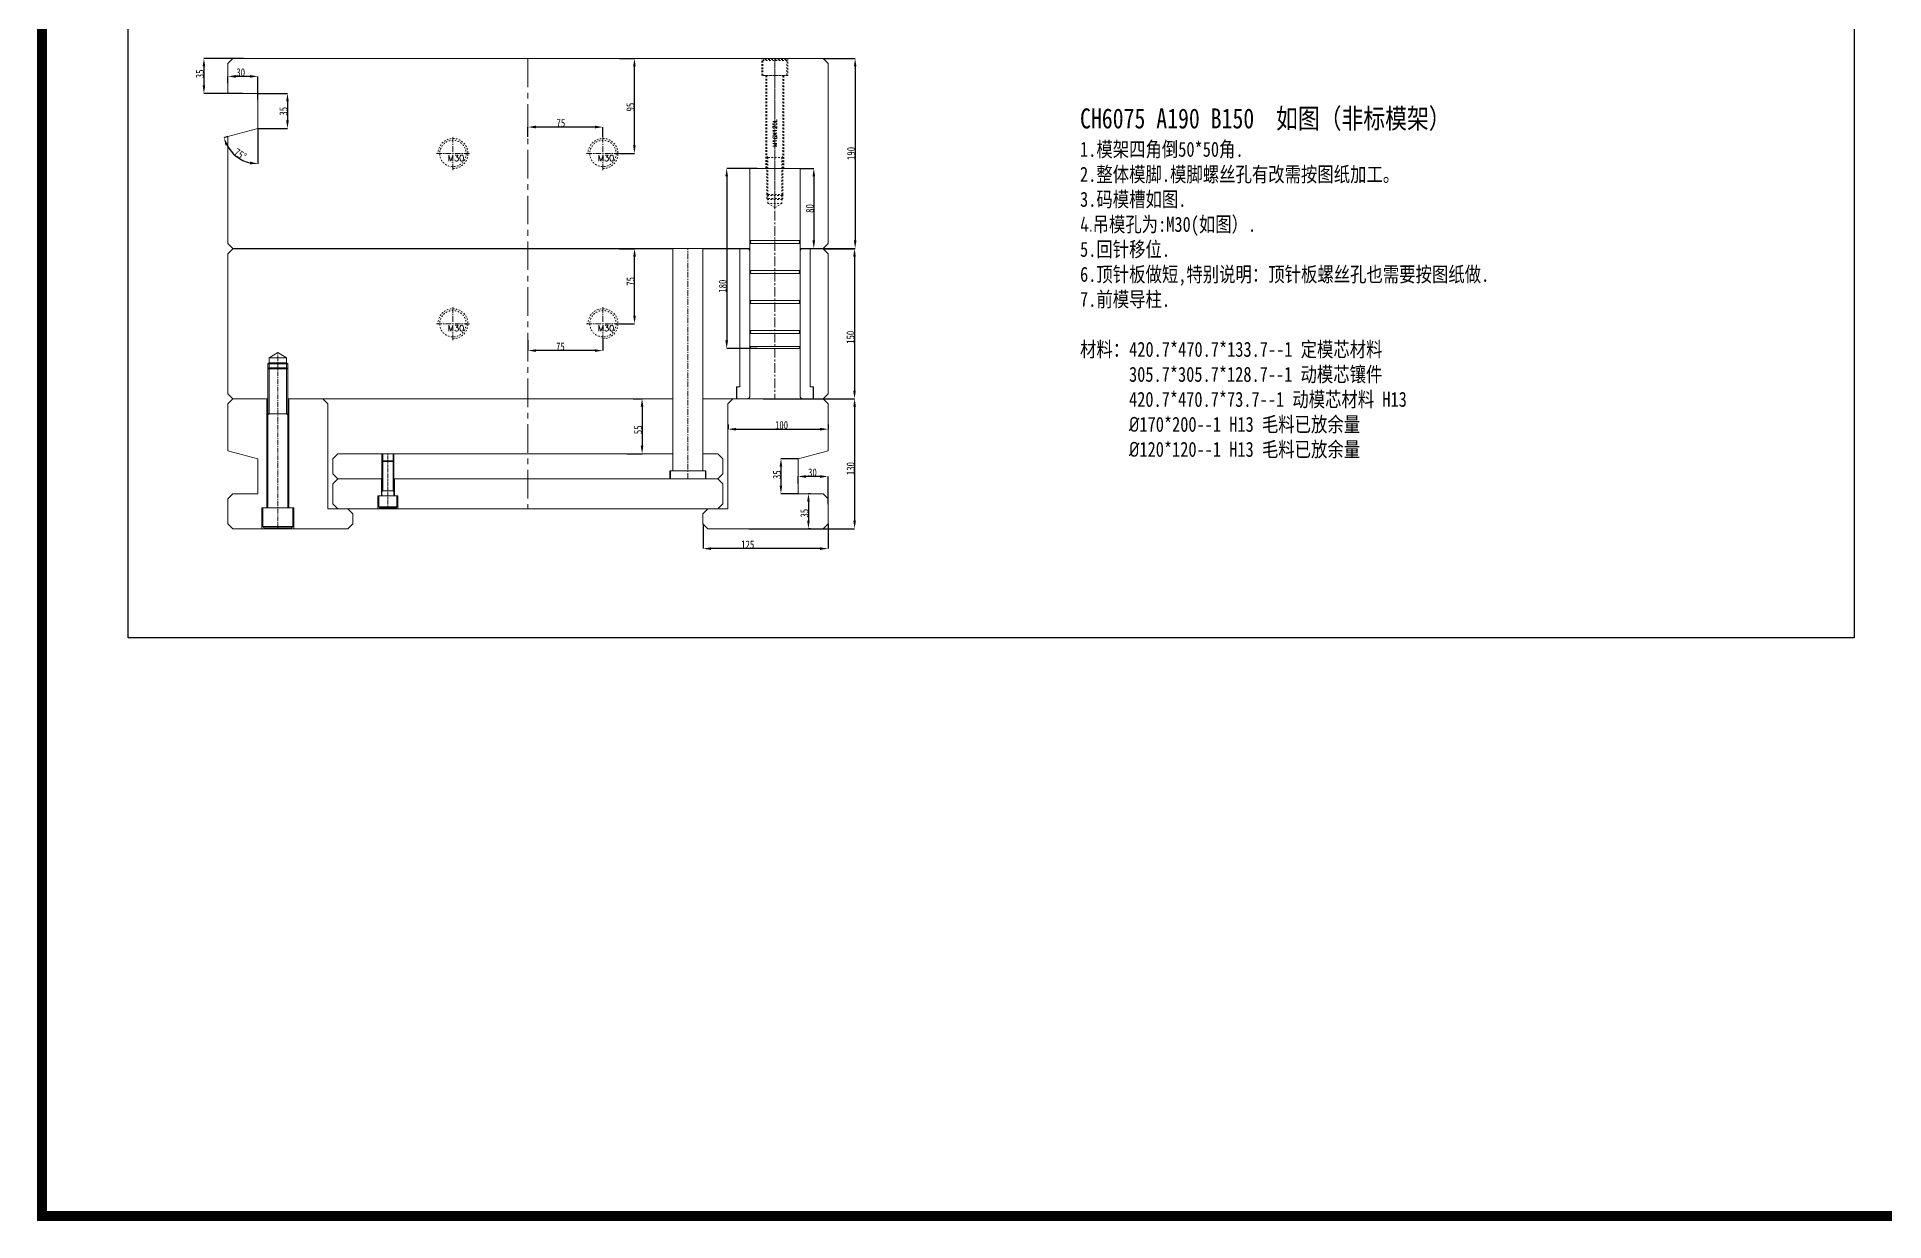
# Model space of a CAD drawing. Header units: millimetres. Extents: x 723 to 11228, y -2384 to 1578.
# Drawn here: x 723 to 2570, y -2384 to -1200 of the extents above; entities that cross this region are included whole.
import ezdxf
from ezdxf.enums import TextEntityAlignment as Align

# ---------------------------------------------------------------- set-up
doc = ezdxf.new("R2010")
doc.units = ezdxf.units.MM
doc.header["$LTSCALE"] = 16.335
doc.header["$PDMODE"] = 3
doc.header["$PDSIZE"] = 0.3125
doc.linetypes.add('CENTER', pattern=[0.6, 0.375, -0.075, 0.075, -0.075])
doc.linetypes.add('HIDDEN', pattern=[0.2, 0.1, -0.1])
doc.layers.get('0').update_dxf_attribs({"linetype": 'CONTINUOUS'})
doc.layers.get('Defpoints').update_dxf_attribs({"linetype": 'CONTINUOUS'})
doc.layers.add('moldbase', color=7, linetype='CONTINUOUS', lineweight=20)
doc.layers.add('screw', color=33, linetype='CONTINUOUS', lineweight=13)
doc.styles.get("Standard").update_dxf_attribs({"font": 'txt', "width": 0.8})
doc.styles.add('TXT', font='txt.shx', dxfattribs={"bigfont": 'gbcbig.shx'})
doc.dimstyles.new('ISO-25', dxfattribs={"dimtxt": 8, "dimasz": 8, "dimexe": 0, "dimexo": 0, "dimgap": 0, "dimtad": 1, "dimtxsty": 'Standard', "dimcen": 0, "dimclrd": 4, "dimclre": 4, "dimclrt": 6, "dimadec": 0, "dimazin": 0, "dimtfac": 1, "dimtofl": 0, "dimtmove": 0, "dimatfit": 3, "dimfxl": 0, "dimarcsym": 0})

# ---------------------------------------------------------------- blocks, each defined once
blk = doc.blocks.new('*D113')
at = {"color": 4, "lineweight": -2}
for p, q in [((1318.8, -1561.9), (1327.9, -1561.9)), ((1327.9, -1569.9), (1327.9, -1608.9)), ((1312.8, -1616.9), (1327.9, -1616.9))]:
    blk.add_line(p, q, dxfattribs=at)
at = {"color": 4}
for points in [[(1326.5, -1569.9), (1329.2, -1569.9), (1327.9, -1561.9)], [(1326.5, -1608.9), (1329.2, -1608.9), (1327.9, -1616.9)]]:
    blk.add_solid(points, dxfattribs=at)
at = {"layer": 'Defpoints', "color": 0}
for p in [(1318.8, -1561.9), (1312.8, -1616.9), (1327.9, -1616.9)]:
    blk.add_point(p, dxfattribs=at)
at = {"color": 6, "insert": (1323.9, -1593), "char_height": 8, "attachment_point": 5, "rotation": 90}
blk.add_mtext('55', dxfattribs=at)
blk = doc.blocks.new('*D114')
at = {"color": 4, "lineweight": -2}
for p, q in [((1448.8, -1561.9), (1540.4, -1561.9)), ((1540.4, -1569.9), (1540.4, -1683.9)), ((1434.6, -1691.9), (1540.4, -1691.9))]:
    blk.add_line(p, q, dxfattribs=at)
at = {"color": 4}
for points in [[(1539, -1569.9), (1541.7, -1569.9), (1540.4, -1561.9)], [(1539, -1683.9), (1541.7, -1683.9), (1540.4, -1691.9)]]:
    blk.add_solid(points, dxfattribs=at)
at = {"layer": 'Defpoints', "color": 0}
for p in [(1448.8, -1561.9), (1434.6, -1691.9), (1540.4, -1691.9)]:
    blk.add_point(p, dxfattribs=at)
at = {"color": 6, "insert": (1536.4, -1631.8), "char_height": 8, "attachment_point": 5, "rotation": 90}
blk.add_mtext('130', dxfattribs=at)
blk = doc.blocks.new('screw_m30_g')
at = {"layer": 'screw', "color": 1, "linetype": 'CENTER', "ltscale": 0.932966}
for p, q in [((-16.5, 0), (16.5, 0)), ((0, -16.5), (0, 16.5))]:
    blk.add_line(p, q, dxfattribs=at)
at = {"layer": 'screw', "color": 33, "linetype": 'HIDDEN', "ltscale": 0.932966}
blk.add_circle((0, 0), 13.2, dxfattribs=at)
at = {"layer": 'screw', "color": 92, "linetype": 'HIDDEN', "ltscale": 0.932966}
blk.add_arc((0, 0), 15, 270, 180, dxfattribs=at)
at = {"layer": 'screw', "color": 6, "style": 'TXT'}
blk.add_text('M30', height=6, dxfattribs=at).set_placement((-5.1, -7.5))
blk = doc.blocks.new('*D117')
at = {"color": 4, "lineweight": -2}
for p, q in [((1213.8, -1300.2), (1213.8, -1290.3)), ((1280.8, -1290.3), (1221.8, -1290.3)), ((1288.8, -1300.2), (1288.8, -1290.3))]:
    blk.add_line(p, q, dxfattribs=at)
at = {"color": 4}
for points in [[(1221.8, -1288.9), (1221.8, -1291.6), (1213.8, -1290.3)], [(1280.8, -1288.9), (1280.8, -1291.6), (1288.8, -1290.3)]]:
    blk.add_solid(points, dxfattribs=at)
at = {"layer": 'Defpoints', "color": 0}
for p in [(1213.8, -1290.3), (1213.8, -1300.2), (1288.8, -1300.2)]:
    blk.add_point(p, dxfattribs=at)
at = {"color": 6, "insert": (1246.7, -1286.3), "char_height": 8, "attachment_point": 5}
blk.add_mtext('75', dxfattribs=at)
blk = doc.blocks.new('*D118')
at = {"color": 4, "lineweight": -2}
for p, q in [((1305.3, -1221.7), (1320.2, -1221.7)), ((1320.2, -1308.7), (1320.2, -1229.7)), ((1305.3, -1316.7), (1320.2, -1316.7))]:
    blk.add_line(p, q, dxfattribs=at)
at = {"color": 4}
for points in [[(1318.9, -1229.7), (1321.5, -1229.7), (1320.2, -1221.7)], [(1318.9, -1308.7), (1321.5, -1308.7), (1320.2, -1316.7)]]:
    blk.add_solid(points, dxfattribs=at)
at = {"layer": 'Defpoints', "color": 0}
for p in [(1305.3, -1221.7), (1320.2, -1221.7), (1305.3, -1316.7)]:
    blk.add_point(p, dxfattribs=at)
at = {"color": 6, "insert": (1316.2, -1270.3), "char_height": 8, "attachment_point": 5, "rotation": 90}
blk.add_mtext('95', dxfattribs=at)
blk = doc.blocks.new('*D119')
at = {"color": 4, "lineweight": -2}
for p, q in [((1305.3, -1411.9), (1320.3, -1411.9)), ((1320.3, -1478.9), (1320.3, -1419.9)), ((1305.3, -1486.9), (1320.3, -1486.9))]:
    blk.add_line(p, q, dxfattribs=at)
at = {"color": 4}
for points in [[(1319, -1419.9), (1321.7, -1419.9), (1320.3, -1411.9)], [(1319, -1478.9), (1321.7, -1478.9), (1320.3, -1486.9)]]:
    blk.add_solid(points, dxfattribs=at)
at = {"layer": 'Defpoints', "color": 0}
for p in [(1305.3, -1411.9), (1320.3, -1411.9), (1305.3, -1486.9)]:
    blk.add_point(p, dxfattribs=at)
at = {"color": 6, "insert": (1316.3, -1444.6), "char_height": 8, "attachment_point": 5, "rotation": 90}
blk.add_mtext('75', dxfattribs=at)
blk = doc.blocks.new('*D120')
at = {"color": 4, "lineweight": -2}
for p, q in [((1213.8, -1503.4), (1213.8, -1513.8)), ((1280.8, -1513.8), (1221.8, -1513.8)), ((1288.8, -1503.4), (1288.8, -1513.8))]:
    blk.add_line(p, q, dxfattribs=at)
at = {"color": 4}
for points in [[(1221.8, -1512.5), (1221.8, -1515.1), (1213.8, -1513.8)], [(1280.8, -1512.5), (1280.8, -1515.1), (1288.8, -1513.8)]]:
    blk.add_solid(points, dxfattribs=at)
at = {"layer": 'Defpoints', "color": 0}
for p in [(1213.8, -1503.4), (1213.8, -1513.8), (1288.8, -1503.4)]:
    blk.add_point(p, dxfattribs=at)
at = {"color": 6, "insert": (1246.2, -1509.8), "char_height": 8, "attachment_point": 5}
blk.add_mtext('75', dxfattribs=at)
blk = doc.blocks.new('*D121')
at = {"color": 4, "lineweight": -2}
for p, q in [((1485.8, -1331.7), (1499.6, -1331.7)), ((1499.6, -1339.7), (1499.6, -1403.7)), ((1489.9, -1411.7), (1499.6, -1411.7))]:
    blk.add_line(p, q, dxfattribs=at)
at = {"color": 4}
for points in [[(1498.2, -1339.7), (1500.9, -1339.7), (1499.6, -1331.7)], [(1498.2, -1403.7), (1500.9, -1403.7), (1499.6, -1411.7)]]:
    blk.add_solid(points, dxfattribs=at)
at = {"layer": 'Defpoints', "color": 0}
for p in [(1485.8, -1331.7), (1489.9, -1411.7), (1499.6, -1411.7)]:
    blk.add_point(p, dxfattribs=at)
at = {"color": 6, "insert": (1495.6, -1371.7), "char_height": 8, "attachment_point": 5, "rotation": 90}
blk.add_mtext('80', dxfattribs=at)
blk = doc.blocks.new('*D122')
at = {"color": 4, "lineweight": -2}
for p, q in [((1443, -1331.7), (1412.5, -1331.7)), ((1412.5, -1339.7), (1412.5, -1503.7)), ((1443, -1511.7), (1412.5, -1511.7))]:
    blk.add_line(p, q, dxfattribs=at)
at = {"color": 4}
for points in [[(1411.1, -1339.7), (1413.8, -1339.7), (1412.5, -1331.7)], [(1411.1, -1503.7), (1413.8, -1503.7), (1412.5, -1511.7)]]:
    blk.add_solid(points, dxfattribs=at)
at = {"layer": 'Defpoints', "color": 0}
for p in [(1443, -1331.7), (1412.5, -1511.7), (1443, -1511.7)]:
    blk.add_point(p, dxfattribs=at)
at = {"color": 6, "insert": (1408.5, -1449.4), "char_height": 8, "attachment_point": 5, "rotation": 90}
blk.add_mtext('180', dxfattribs=at)
blk = doc.blocks.new('*D123')
at = {"color": 4, "lineweight": -2}
for p, q in [((1508.8, -1221.7), (1540.9, -1221.7)), ((1540.9, -1229.7), (1540.9, -1403.7)), ((1508.8, -1411.7), (1540.9, -1411.7))]:
    blk.add_line(p, q, dxfattribs=at)
at = {"color": 4}
for points in [[(1539.6, -1229.7), (1542.2, -1229.7), (1540.9, -1221.7)], [(1539.6, -1403.7), (1542.2, -1403.7), (1540.9, -1411.7)]]:
    blk.add_solid(points, dxfattribs=at)
at = {"layer": 'Defpoints', "color": 0}
for p in [(1508.8, -1221.7), (1508.8, -1411.7), (1540.9, -1411.7)]:
    blk.add_point(p, dxfattribs=at)
at = {"color": 6, "insert": (1536.9, -1316.7), "char_height": 8, "attachment_point": 5, "rotation": 90}
blk.add_mtext('190', dxfattribs=at)
blk = doc.blocks.new('*D124')
at = {"color": 4, "lineweight": -2}
for p, q in [((1508.8, -1411.9), (1540.3, -1411.9)), ((1540.3, -1419.9), (1540.3, -1553.9)), ((1508.8, -1561.9), (1540.3, -1561.9))]:
    blk.add_line(p, q, dxfattribs=at)
at = {"color": 4}
for points in [[(1538.9, -1419.9), (1541.6, -1419.9), (1540.3, -1411.9)], [(1538.9, -1553.9), (1541.6, -1553.9), (1540.3, -1561.9)]]:
    blk.add_solid(points, dxfattribs=at)
at = {"layer": 'Defpoints', "color": 0}
for p in [(1508.8, -1411.9), (1508.8, -1561.9), (1540.3, -1561.9)]:
    blk.add_point(p, dxfattribs=at)
at = {"color": 6, "insert": (1536.3, -1500.5), "char_height": 8, "attachment_point": 5, "rotation": 90}
blk.add_mtext('150', dxfattribs=at)
blk = doc.blocks.new('*D125')
at = {"color": 4, "lineweight": -2}
for p, q in [((1388.8, -1686.9), (1388.8, -1711.8)), ((1513.8, -1686.9), (1513.8, -1711.8)), ((1505.8, -1711.8), (1396.8, -1711.8))]:
    blk.add_line(p, q, dxfattribs=at)
at = {"color": 4}
for points in [[(1396.8, -1710.5), (1396.8, -1713.2), (1388.8, -1711.8)], [(1505.8, -1710.5), (1505.8, -1713.2), (1513.8, -1711.8)]]:
    blk.add_solid(points, dxfattribs=at)
at = {"layer": 'Defpoints', "color": 0}
for p in [(1388.8, -1686.9), (1513.8, -1686.9), (1388.8, -1711.8)]:
    blk.add_point(p, dxfattribs=at)
at = {"color": 6, "insert": (1433.5, -1707.8), "char_height": 8, "attachment_point": 5}
blk.add_mtext('125', dxfattribs=at)
blk = doc.blocks.new('*D126')
at = {"color": 4, "lineweight": -2}
for p, q in [((1496.3, -1656.9), (1494.2, -1656.9)), ((1494.2, -1664.9), (1494.2, -1683.9)), ((1496.3, -1691.9), (1494.2, -1691.9))]:
    blk.add_line(p, q, dxfattribs=at)
at = {"color": 4}
for points in [[(1492.9, -1664.9), (1495.5, -1664.9), (1494.2, -1656.9)], [(1492.9, -1683.9), (1495.5, -1683.9), (1494.2, -1691.9)]]:
    blk.add_solid(points, dxfattribs=at)
at = {"layer": 'Defpoints', "color": 0}
for p in [(1496.3, -1656.9), (1494.2, -1691.9), (1496.3, -1691.9)]:
    blk.add_point(p, dxfattribs=at)
at = {"color": 6, "insert": (1490.2, -1676.4), "char_height": 8, "attachment_point": 5, "rotation": 90}
blk.add_mtext('35', dxfattribs=at)
blk = doc.blocks.new('*D127')
at = {"color": 4, "lineweight": -2}
for p, q in [((1413.8, -1587.7), (1413.8, -1592.4)), ((1513.8, -1587.7), (1513.8, -1592.4)), ((1421.8, -1592.4), (1505.8, -1592.4))]:
    blk.add_line(p, q, dxfattribs=at)
at = {"color": 4}
for points in [[(1421.8, -1591.1), (1421.8, -1593.8), (1413.8, -1592.4)], [(1505.8, -1591.1), (1505.8, -1593.8), (1513.8, -1592.4)]]:
    blk.add_solid(points, dxfattribs=at)
at = {"layer": 'Defpoints', "color": 0}
for p in [(1413.8, -1587.7), (1513.8, -1587.7), (1513.8, -1592.4)]:
    blk.add_point(p, dxfattribs=at)
at = {"color": 6, "insert": (1467.3, -1588.4), "char_height": 8, "attachment_point": 5}
blk.add_mtext('100', dxfattribs=at)
blk = doc.blocks.new('*D155')
at = {"color": 4, "lineweight": -2}
for p, q in [((929.5, -1221.7), (889.8, -1221.7)), ((889.8, -1229.7), (889.8, -1248.7)), ((928.8, -1256.7), (889.8, -1256.7))]:
    blk.add_line(p, q, dxfattribs=at)
at = {"color": 4}
for points in [[(888.5, -1229.7), (891.1, -1229.7), (889.8, -1221.7)], [(888.5, -1248.7), (891.1, -1248.7), (889.8, -1256.7)]]:
    blk.add_solid(points, dxfattribs=at)
at = {"layer": 'Defpoints', "color": 0}
for p in [(929.5, -1221.7), (889.8, -1256.7), (928.8, -1256.7)]:
    blk.add_point(p, dxfattribs=at)
at = {"color": 6, "insert": (885.8, -1237.1), "char_height": 8, "attachment_point": 5, "rotation": 90}
blk.add_mtext('35', dxfattribs=at)
blk = doc.blocks.new('*D156')
at = {"color": 4, "lineweight": -2}
for p, q in [((943.8, -1256.7), (973.3, -1256.7)), ((973.3, -1264.7), (973.3, -1283.7)), ((943.8, -1291.7), (973.3, -1291.7))]:
    blk.add_line(p, q, dxfattribs=at)
at = {"color": 4}
for points in [[(972, -1264.7), (974.7, -1264.7), (973.3, -1256.7)], [(972, -1283.7), (974.7, -1283.7), (973.3, -1291.7)]]:
    blk.add_solid(points, dxfattribs=at)
at = {"layer": 'Defpoints', "color": 0}
for p in [(943.8, -1256.7), (943.8, -1291.7), (973.3, -1291.7)]:
    blk.add_point(p, dxfattribs=at)
at = {"color": 6, "insert": (969.3, -1274.5), "char_height": 8, "attachment_point": 5, "rotation": 90}
blk.add_mtext('35', dxfattribs=at)
blk = doc.blocks.new('*D157')
at = {"color": 4, "lineweight": -2}
for p, q in [((943.8, -1291.7), (943.8, -1327)), ((913.8, -1299.8), (909.7, -1300.9))]:
    blk.add_line(p, q, dxfattribs=at)
blk.add_arc((943.8, -1291.7), 35.3, 208.0132, 256.9868, dxfattribs=at)
at = {"color": 4}
for points in [[(911.4, -1308.8), (913.8, -1307.8), (909.7, -1300.9)], [(936, -1324.8), (935.7, -1327.5), (943.8, -1327)]]:
    blk.add_solid(points, dxfattribs=at)
at = {"layer": 'Defpoints', "color": 0}
for p in [(943.8, -1256.7), (943.8, -1291.7), (943.8, -1291.7), (913.8, -1299.8), (916.7, -1314.4)]:
    blk.add_point(p, dxfattribs=at)
at = {"color": 6, "insert": (926.1, -1317.6), "char_height": 8, "attachment_point": 5, "rotation": 325.7392}
blk.add_mtext('75°', dxfattribs=at)
blk = doc.blocks.new('*D158')
at = {"color": 4, "lineweight": -2}
for p, q in [((913.8, -1246.5), (913.8, -1239.6)), ((935.8, -1239.6), (921.8, -1239.6)), ((943.8, -1262.7), (943.8, -1239.6))]:
    blk.add_line(p, q, dxfattribs=at)
at = {"color": 4}
for points in [[(921.8, -1238.3), (921.8, -1241), (913.8, -1239.6)], [(935.8, -1238.3), (935.8, -1241), (943.8, -1239.6)]]:
    blk.add_solid(points, dxfattribs=at)
at = {"layer": 'Defpoints', "color": 0}
for p in [(913.8, -1239.6), (913.8, -1246.5), (943.8, -1262.7)]:
    blk.add_point(p, dxfattribs=at)
at = {"color": 6, "insert": (926.6, -1235.6), "char_height": 8, "attachment_point": 5}
blk.add_mtext('30', dxfattribs=at)
blk = doc.blocks.new('*D159')
at = {"color": 4, "lineweight": -2}
for p, q in [((1483.8, -1621.9), (1466.7, -1621.9)), ((1466.7, -1629.9), (1466.7, -1648.9)), ((1483.8, -1656.9), (1466.7, -1656.9))]:
    blk.add_line(p, q, dxfattribs=at)
at = {"color": 4}
for points in [[(1465.4, -1629.9), (1468, -1629.9), (1466.7, -1621.9)], [(1465.4, -1648.9), (1468, -1648.9), (1466.7, -1656.9)]]:
    blk.add_solid(points, dxfattribs=at)
at = {"layer": 'Defpoints', "color": 0}
for p in [(1483.8, -1621.9), (1466.7, -1656.9), (1483.8, -1656.9)]:
    blk.add_point(p, dxfattribs=at)
at = {"color": 6, "insert": (1462.7, -1637.9), "char_height": 8, "attachment_point": 5, "rotation": 90}
blk.add_mtext('35', dxfattribs=at)
blk = doc.blocks.new('*D160')
at = {"color": 4, "lineweight": -2}
for p, q in [((1483.8, -1646.7), (1483.8, -1639.7)), ((1505.8, -1639.7), (1491.8, -1639.7)), ((1513.8, -1667.5), (1513.8, -1639.7))]:
    blk.add_line(p, q, dxfattribs=at)
at = {"color": 4}
for points in [[(1491.8, -1638.4), (1491.8, -1641.1), (1483.8, -1639.7)], [(1505.8, -1638.4), (1505.8, -1641.1), (1513.8, -1639.7)]]:
    blk.add_solid(points, dxfattribs=at)
at = {"layer": 'Defpoints', "color": 0}
for p in [(1483.8, -1639.7), (1483.8, -1646.7), (1513.8, -1667.5)]:
    blk.add_point(p, dxfattribs=at)
at = {"color": 6, "insert": (1498.2, -1635.7), "char_height": 8, "attachment_point": 5}
blk.add_mtext('30', dxfattribs=at)

msp = doc.modelspace()

# ---------------------------------------------------------------- linework, layer by layer
at = {"color": 4, "const_width": 10}
msp.add_lwpolyline([(727.857, 1573.392), (11222.503, 1573.392), (11222.503, -2379.292), (727.857, -2379.292)], close=True, dxfattribs=at)
msp.add_lwpolyline([(814.144, -265.677), (2539.8, -265.677), (2539.8, -1801.098), (814.144, -1801.098)], close=True)
at = {"layer": 'moldbase'}
for p, q in [((918.765, -1221.744), (913.765, -1226.744)), ((913.765, -1226.744), (913.765, -1256.744)), ((1508.765, -1221.744), (918.765, -1221.744)), ((1508.765, -1221.744), (1513.765, -1226.744)), ((1513.765, -1226.744), (1513.765, -1406.744)), ((913.765, -1256.744), (943.765, -1256.744)), ((943.765, -1256.744), (943.765, -1291.744)), ((943.765, -1291.744), (913.765, -1299.783)), ((913.765, -1299.783), (913.765, -1406.744)), ((1435.765, -1554.944), (1435.765, -1331.744)), ((1485.765, -1331.744), (1435.765, -1331.744)), ((1485.765, -1331.744), (1485.765, -1554.944)), ((913.765, -1406.744), (918.765, -1411.744)), ((918.765, -1411.944), (913.765, -1416.944)), ((913.765, -1416.944), (913.765, -1556.944)), ((1435.765, -1411.744), (918.765, -1411.744)), ((1358.765, -1411.944), (918.765, -1411.944)), ((1358.765, -1633.944), (1358.765, -1411.744)), ((1388.765, -1633.944), (1388.765, -1411.744)), ((1435.765, -1411.944), (1388.765, -1411.944)), ((1425.765, -1411.944), (1425.765, -1549.944)), ((1485.765, -1403.744), (1435.765, -1403.744)), ((1485.765, -1406.744), (1435.765, -1406.744)), ((1508.765, -1411.744), (1485.765, -1411.744)), ((1508.765, -1411.944), (1485.765, -1411.944)), ((1495.765, -1411.944), (1495.765, -1549.944)), ((1513.765, -1406.744), (1508.765, -1411.744)), ((1508.765, -1411.944), (1513.765, -1416.944)), ((1513.765, -1416.944), (1513.765, -1556.944)), ((1435.765, -1558.944), (1435.765, -1424.944)), ((1485.765, -1433.744), (1435.765, -1433.744)), ((1485.765, -1436.744), (1435.765, -1436.744)), ((1485.765, -1558.944), (1485.765, -1424.944)), ((1485.765, -1463.744), (1435.765, -1463.744)), ((1485.765, -1466.744), (1435.765, -1466.744)), ((1485.765, -1493.744), (1435.765, -1493.744)), ((1485.765, -1496.744), (1435.765, -1496.744)), ((1485.765, -1509.744), (1435.765, -1509.744)), ((1483.765, -1511.744), (1437.765, -1511.744)), ((953.765, -1532.194), (955.015, -1530.944)), ((953.765, -1670.944), (953.765, -1532.194)), ((955.015, -1520.944), (963.765, -1515.893)), ((955.015, -1530.944), (955.015, -1520.944)), ((955.015, -1520.944), (972.515, -1520.944)), ((955.015, -1530.944), (972.515, -1530.944)), ((963.765, -1515.893), (972.515, -1520.944)), ((972.515, -1520.944), (972.515, -1530.944)), ((972.515, -1530.944), (973.765, -1532.194)), ((973.765, -1670.944), (973.765, -1532.194)), ((1425.765, -1549.944), (1422.265, -1549.944)), ((1422.265, -1549.944), (1422.265, -1561.944)), ((1422.765, -1549.944), (1422.765, -1561.944)), ((1495.765, -1549.944), (1499.265, -1549.944)), ((1498.765, -1549.944), (1498.765, -1561.944)), ((1499.265, -1549.944), (1499.265, -1561.944)), ((913.765, -1556.944), (918.765, -1561.944)), ((918.765, -1561.944), (913.765, -1566.944)), ((913.765, -1566.944), (913.765, -1613.906)), ((953.765, -1561.944), (918.765, -1561.944)), ((952.765, -1561.944), (952.765, -1670.944)), ((1358.765, -1561.944), (973.765, -1561.944)), ((974.765, -1670.944), (974.765, -1561.944)), ((1008.765, -1561.944), (1013.765, -1566.944)), ((1013.765, -1566.944), (1013.765, -1671.944)), ((1508.765, -1561.944), (1388.765, -1561.944)), ((1418.765, -1561.944), (1413.765, -1566.944)), ((1413.765, -1566.944), (1413.765, -1671.944)), ((1513.765, -1556.944), (1508.765, -1561.944)), ((1508.765, -1561.944), (1513.765, -1566.944)), ((1513.765, -1566.944), (1513.765, -1613.906)), ((953.765, -1576.944), (973.765, -1576.944)), ((913.765, -1613.906), (943.765, -1621.944)), ((943.765, -1621.944), (943.765, -1656.944)), ((1023.765, -1616.944), (1018.765, -1621.944)), ((1018.765, -1621.944), (1018.765, -1636.944)), ((1358.765, -1616.944), (1023.765, -1616.944)), ((1067.765, -1624.694), (1068.515, -1623.944)), ((1067.765, -1658.944), (1067.765, -1624.694)), ((1068.515, -1623.944), (1068.515, -1616.944)), ((1068.515, -1623.944), (1079.015, -1623.944)), ((1079.015, -1623.944), (1079.015, -1616.944)), ((1079.015, -1623.944), (1079.765, -1624.694)), ((1079.765, -1658.944), (1079.765, -1624.694)), ((1403.765, -1616.944), (1388.765, -1616.944)), ((1403.765, -1616.944), (1408.765, -1621.944)), ((1408.765, -1621.944), (1408.765, -1636.944)), ((1513.765, -1613.906), (1483.765, -1621.944)), ((1483.765, -1621.944), (1483.765, -1656.944)), ((1018.765, -1636.944), (1023.765, -1641.944)), ((1023.765, -1641.944), (1018.765, -1646.944)), ((1067.765, -1641.944), (1023.765, -1641.944)), ((1067.265, -1641.944), (1067.265, -1658.944)), ((1403.765, -1641.944), (1079.015, -1641.944)), ((1080.265, -1658.944), (1080.265, -1641.944)), ((1355.765, -1641.944), (1355.765, -1633.944)), ((1355.765, -1633.944), (1391.765, -1633.944)), ((1356.265, -1641.944), (1356.265, -1633.944)), ((1391.265, -1633.944), (1391.265, -1641.944)), ((1391.765, -1633.944), (1391.765, -1641.944)), ((1408.765, -1636.944), (1403.765, -1641.944)), ((1403.765, -1641.944), (1408.765, -1646.944)), ((918.765, -1656.944), (913.765, -1661.944)), ((913.765, -1661.944), (913.765, -1686.944)), ((943.765, -1656.944), (918.765, -1656.944)), ((1018.765, -1646.944), (1018.765, -1666.944)), ((1063.765, -1671.944), (1063.765, -1658.944)), ((1063.765, -1658.944), (1083.765, -1658.944)), ((1064.765, -1670.194), (1064.765, -1658.944)), ((1064.765, -1658.944), (1082.765, -1658.944)), ((1067.765, -1653.944), (1079.765, -1653.944)), ((1082.765, -1658.944), (1082.765, -1670.194)), ((1083.765, -1658.944), (1083.765, -1671.944)), ((1408.765, -1646.944), (1408.765, -1666.944)), ((1508.765, -1656.944), (1483.765, -1656.944)), ((1508.765, -1656.944), (1513.765, -1661.944)), ((1513.765, -1661.944), (1513.765, -1686.944)), ((947.765, -1691.944), (947.765, -1670.944)), ((947.765, -1670.944), (979.765, -1670.944)), ((948.765, -1689.694), (948.765, -1670.944)), ((948.765, -1670.944), (978.765, -1670.944)), ((978.765, -1670.944), (978.765, -1689.694)), ((979.765, -1670.944), (979.765, -1691.944)), ((1413.765, -1671.944), (1013.765, -1671.944)), ((1018.765, -1666.944), (1023.765, -1671.944)), ((1033.765, -1671.944), (1038.765, -1676.944)), ((1038.765, -1676.944), (1038.765, -1686.944)), ((1065.515, -1670.944), (1064.765, -1670.194)), ((1064.765, -1670.194), (1082.765, -1670.194)), ((1065.515, -1670.944), (1082.015, -1670.944)), ((1082.765, -1670.194), (1082.015, -1670.944)), ((1393.765, -1671.944), (1388.765, -1676.944)), ((1388.765, -1676.944), (1388.765, -1686.944)), ((1408.765, -1666.944), (1403.765, -1671.944)), ((913.765, -1686.944), (918.765, -1691.944)), ((1033.765, -1691.944), (918.765, -1691.944)), ((950.015, -1690.944), (948.765, -1689.694)), ((948.765, -1689.694), (978.765, -1689.694)), ((950.015, -1690.944), (977.515, -1690.944)), ((978.765, -1689.694), (977.515, -1690.944)), ((1038.765, -1686.944), (1033.765, -1691.944)), ((1388.765, -1686.944), (1393.765, -1691.944)), ((1508.765, -1691.944), (1393.765, -1691.944)), ((1513.765, -1686.944), (1508.765, -1691.944))]:
    msp.add_line(p, q, dxfattribs=at)
at = {"layer": 'moldbase', "color": 1, "linetype": 'CENTER', "ltscale": 4.66483}
msp.add_line((1213.765, -1221.744), (1213.765, -1671.944), dxfattribs=at)
at = {"layer": 'moldbase', "color": 1, "linetype": 'CENTER', "ltscale": 1.554943}
msp.add_line((1460.765, -1221.744), (1460.765, -1561.944), dxfattribs=at)
at = {"layer": 'moldbase', "color": 1, "linetype": 'CENTER', "ltscale": 0.932966}
msp.add_line((1373.765, -1641.944), (1373.765, -1411.744), dxfattribs=at)
at = {"layer": 'moldbase', "color": 92}
for p, q in [((953.765, -1527.194), (955.015, -1525.944)), ((953.765, -1532.194), (953.765, -1527.194)), ((953.765, -1527.194), (973.765, -1527.194)), ((953.765, -1532.194), (973.765, -1532.194)), ((955.015, -1525.944), (972.515, -1525.944)), ((955.015, -1576.944), (955.015, -1530.944)), ((972.515, -1525.944), (973.765, -1527.194)), ((972.515, -1576.944), (972.515, -1530.944)), ((973.765, -1527.194), (973.765, -1532.194)), ((953.765, -1578.194), (955.015, -1576.944)), ((972.515, -1576.944), (973.765, -1578.194)), ((1067.765, -1624.694), (1067.765, -1616.944)), ((1067.765, -1624.694), (1079.765, -1624.694)), ((1068.515, -1653.944), (1068.515, -1623.944)), ((1079.015, -1653.944), (1079.015, -1623.944)), ((1079.765, -1624.694), (1079.765, -1616.944)), ((1067.765, -1654.694), (1068.515, -1653.944)), ((1079.015, -1653.944), (1079.765, -1654.694))]:
    msp.add_line(p, q, dxfattribs=at)
at = {"layer": 'moldbase', "color": 1, "linetype": 'CENTER', "ltscale": 0.777472}
msp.add_line((963.765, -1691.944), (963.765, -1515.893), dxfattribs=at)
at = {"layer": 'moldbase', "color": 1, "linetype": 'CENTER', "ltscale": 0.466483}
msp.add_line((1073.765, -1671.944), (1073.765, -1616.944), dxfattribs=at)
at = {"layer": 'moldbase'}
for centre, radius, start, end in [((1432.765, -1414.944), 3, 0, 90), ((1434.442, -1405.244), 2, 311.409608, 48.590469), ((1487.088, -1405.244), 2, 131.4098, 228.590317), ((1488.765, -1414.944), 3, 90, 180), ((1434.442, -1435.244), 2, 311.409608, 48.590469), ((1487.088, -1435.244), 2, 131.4098, 228.590317), ((1434.442, -1465.244), 2, 311.409608, 48.590469), ((1487.088, -1465.244), 2, 131.4098, 228.590317), ((1434.442, -1495.244), 2, 311.409608, 48.590469), ((1487.088, -1495.244), 2, 131.4098, 228.590317), ((1437.765, -1509.744), 2, 180, 270), ((1483.765, -1509.744), 2, 270, 0), ((1432.765, -1558.944), 3, 270, 0), ((1488.765, -1558.944), 3, 180, 270)]:
    msp.add_arc(centre, radius, start, end, dxfattribs=at)
at = {"layer": 'screw', "color": 8, "linetype": 'HIDDEN', "ltscale": 0.995164}
for p, q in [((1447.765, -1238.744), (1447.765, -1221.744)), ((1448.765, -1223.744), (1449.765, -1222.744)), ((1448.765, -1238.744), (1448.765, -1223.744)), ((1472.765, -1223.744), (1448.765, -1223.744)), ((1471.765, -1222.744), (1449.765, -1222.744)), ((1471.765, -1222.744), (1472.765, -1223.744)), ((1472.765, -1223.744), (1472.765, -1238.744)), ((1473.765, -1221.744), (1473.765, -1238.744)), ((1473.765, -1238.744), (1447.765, -1238.744)), ((1472.765, -1238.744), (1448.765, -1238.744)), ((1451.765, -1238.744), (1451.765, -1331.744)), ((1452.765, -1238.744), (1452.765, -1357.744)), ((1468.765, -1238.744), (1468.765, -1357.744)), ((1469.765, -1331.744), (1469.765, -1238.744)), ((1468.765, -1320.744), (1452.765, -1320.744)), ((1453.765, -1358.744), (1452.765, -1357.744)), ((1467.765, -1358.744), (1453.765, -1358.744)), ((1453.765, -1366.744), (1453.765, -1358.744)), ((1468.765, -1357.744), (1467.765, -1358.744)), ((1467.765, -1358.744), (1467.765, -1366.744)), ((1460.765, -1370.786), (1453.765, -1366.744)), ((1467.765, -1366.744), (1453.765, -1366.744)), ((1467.765, -1366.744), (1460.765, -1370.786))]:
    msp.add_line(p, q, dxfattribs=at)
at = {"layer": 'screw', "color": 1, "linetype": 'CENTER', "ltscale": 0.621977}
msp.add_line((1460.765, -1221.744), (1460.765, -1370.786), dxfattribs=at)
at = {"layer": 'screw', "color": 92, "linetype": 'HIDDEN', "ltscale": 0.995164}
for p, q in [((1453.765, -1320.744), (1452.765, -1319.744)), ((1453.765, -1320.744), (1453.765, -1358.744)), ((1468.765, -1319.744), (1467.765, -1320.744)), ((1467.765, -1320.744), (1467.765, -1358.744)), ((1452.765, -1361.744), (1452.765, -1357.744)), ((1468.765, -1357.744), (1452.765, -1357.744)), ((1453.765, -1362.744), (1452.765, -1361.744)), ((1468.765, -1361.744), (1452.765, -1361.744)), ((1467.765, -1362.744), (1453.765, -1362.744)), ((1468.765, -1361.744), (1467.765, -1362.744)), ((1468.765, -1357.744), (1468.765, -1361.744))]:
    msp.add_line(p, q, dxfattribs=at)

# ---------------------------------------------------------------- block references
at = {"layer": 'screw'}
for p in [(1138.765, -1316.744), (1288.765, -1316.744), (1138.765, -1486.944), (1288.765, -1486.944)]:
    msp.add_blockref('screw_m30_g', p, dxfattribs=at)

# ---------------------------------------------------------------- texts
at = {"insert": (1765.745, -1238.314), "char_height": 20, "width": 564.27245, "attachment_point": 1}
msp.add_mtext('{\\fSimSun|b0|i0|c134|p2;\\C2;\\P\\C256;CH6075 A190 B150  如图（非标模架）  \\P\\H0.75x;\\C1;1.模架四角倒50*50角.\\P2.整体模脚.模脚螺丝孔有改需按图纸加工。\\P3.码模槽如图.\\P\\fISOCPEUR|b0|i0|c0|p34;4.\\fSimSun|b0|i0|c134|p2;吊模孔为:M30(如图）.\\P5.回针移位.\\C256;\\P\\C1;6.顶针板做短,特别说明：顶针板螺丝孔也需要按图纸做.\\P7.前模导柱.\\P\\P\\C256;材料：\\C2;420.7*470.7*133.7--1 定模芯材料\\C256;\\P      \\C2;305.7*305.7*128.7--1 动模芯镶件\\C256;\\P      420.7*470.7*73.7--1 动模芯材料 H13\\P      \\fISOCPEUR|b0|i0|c0|p34;%%C\\fSimSun|b0|i0|c134|p2;170*200--1 H13 毛料已放余量\\P      \\fISOCPEUR|b0|i0|c0|p34;%%C\\fSimSun|b0|i0|c134|p2;120*120--1 H13 毛料已放余量\\P      \\H0.99997x;\\P      }', dxfattribs=at)
at = {"layer": 'screw', "color": 6, "linetype": 'HIDDEN', "ltscale": 0.995164, "style": 'TXT'}
msp.add_text('M16X120L', height=4, rotation=90, dxfattribs=at).set_placement((1460.765, -1296.265), align=Align.MIDDLE)

# ---------------------------------------------------------------- dimensions: what is measured, and where the dimension line sits
for base, p1, p2, picture, middle in [((889.805, -1256.744), (929.512, -1221.744), (928.765, -1256.744), '*D155', (889.805, -1237.082)), ((1320.184, -1221.744), (1305.265, -1316.744), (1305.265, -1221.744), '*D118', (1320.184, -1270.285)), ((1540.914, -1411.744), (1508.765, -1221.744), (1508.765, -1411.744), '*D123', (1540.914, -1316.662)), ((973.34, -1291.744), (943.765, -1256.744), (943.765, -1291.744), '*D156', (973.34, -1274.509)), ((1412.453, -1511.744), (1443.034, -1331.744), (1443.034, -1511.744), '*D122', (1412.453, -1449.404)), ((1499.552, -1411.744), (1485.765, -1331.744), (1489.896, -1411.744), '*D121', (1499.552, -1371.744)), ((1320.322, -1411.944), (1305.265, -1486.944), (1305.265, -1411.944), '*D119', (1320.322, -1444.555)), ((1540.277, -1561.944), (1508.765, -1411.944), (1508.765, -1561.944), '*D124', (1540.277, -1500.54)), ((1327.866, -1616.944), (1318.819, -1561.944), (1312.787, -1616.944), '*D113', (1327.866, -1593.033)), ((1540.356, -1691.944), (1448.765, -1561.944), (1434.623, -1691.944), '*D114', (1540.356, -1631.842)), ((1466.711, -1656.944), (1483.765, -1621.944), (1483.765, -1656.944), '*D159', (1466.711, -1637.894)), ((1494.208, -1691.944), (1496.265, -1656.944), (1496.265, -1691.944), '*D126', (1494.208, -1676.374))]:
    dim = msp.add_linear_dim(base=base, p1=p1, p2=p2, angle=90, dimstyle='ISO-25', override={"dimfxl": 1.25, "dimarcsym": 1})
    dim.commit()
    dim.dimension.update_dxf_attribs({"geometry": picture, "text_midpoint": middle, "dimtype": 160})
for base, p1, p2, picture, middle in [((913.765, -1239.626), (943.765, -1262.729), (913.765, -1246.452), '*D158', (926.641, -1239.626)), ((1213.765, -1290.278), (1288.765, -1300.244), (1213.765, -1300.244), '*D117', (1246.689, -1290.278)), ((1213.765, -1513.789), (1288.765, -1503.444), (1213.765, -1503.444), '*D120', (1246.231, -1513.789)), ((1513.765, -1592.423), (1413.765, -1587.734), (1513.765, -1587.734), '*D127', (1467.276, -1592.423)), ((1483.765, -1639.746), (1513.765, -1667.538), (1483.765, -1646.694), '*D160', (1498.235, -1639.746)), ((1388.765, -1711.838), (1513.765, -1686.944), (1388.765, -1686.944), '*D125', (1433.485, -1711.838))]:
    dim = msp.add_linear_dim(base=base, p1=p1, p2=p2, dimstyle='ISO-25', override={"dimfxl": 1.25, "dimarcsym": 1})
    dim.commit()
    dim.dimension.update_dxf_attribs({"geometry": picture, "text_midpoint": middle, "dimtype": 160})
dim = msp.add_angular_dim_2l(base=(916.724, -1314.434), line1=((943.765, -1291.744), (913.765, -1299.783)), line2=((943.765, -1256.744), (943.765, -1291.744)), dimstyle='ISO-25', override={"dimfxl": 1.25, "dimarcsym": 1})
dim.commit()
dim.dimension.update_dxf_attribs({"geometry": '*D157', "text_midpoint": (923.893, -1320.918), "dimtype": 162})

doc.saveas('drawing.dxf')
